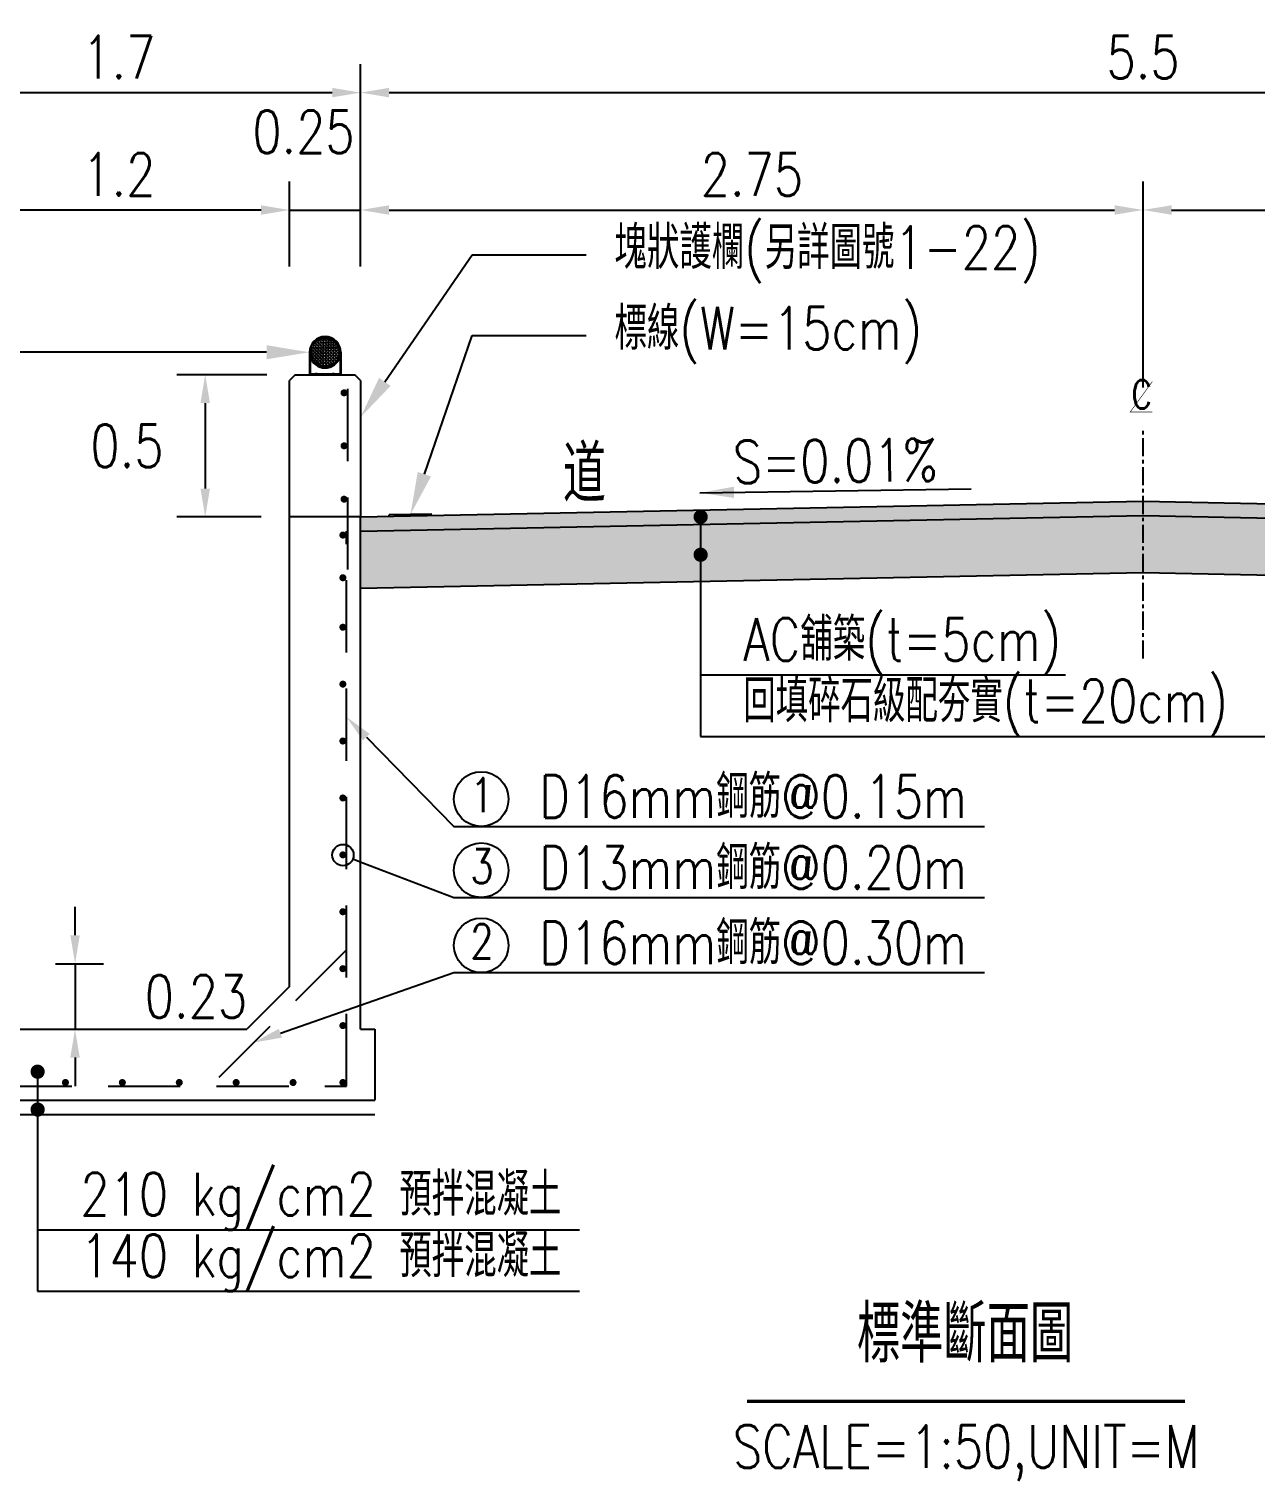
# Model space of a CAD drawing. Header units: millimetres. Extents: x -1400 to 47730, y 8839 to 61291.
# Drawn here: x 5409 to 9722, y 16770 to 21872 of the extents above; entities that cross this region are included whole.
import ezdxf
from ezdxf import colors
from ezdxf.entities.mleader import LeaderData, LeaderLine
from ezdxf.enums import TextEntityAlignment as Align
from ezdxf.math import Vec2, Vec3

# ---------------------------------------------------------------- set-up
doc = ezdxf.new("R2010")
doc.units = ezdxf.units.MM
doc.header["$LTSCALE"] = 20
for name, pattern in [('CENTER', [50.8, 31.75, -6.35, 6.35, -6.35]), ('DASHED', [19.05, 12.7, -6.35]), ('HIDDEN2', [4.7625, 3.175, -1.5875])]:
    doc.linetypes.add(name, pattern=pattern)
for name, color, linetype in [('CL', 10, 'CENTER'), ('CON', 7, 'Continuous'), ('CON-EX', 7, 'Continuous'), ('DIM', 7, 'Continuous'), ('DIMST', 4, 'Continuous'), ('GL', 253, 'Continuous'), ('HATCH', 253, 'Continuous'), ('MLEADER', 2, 'Continuous'), ('RA', 5, 'Continuous'), ('ST', 1, 'DASHED'), ('TEXT', 4, 'Continuous'), ('TITLE', 6, 'Continuous')]:
    doc.layers.add(name, color=color, linetype=linetype)
doc.styles.add('K', font='kaiu.ttf')
doc.styles.add('YLIA', font='romans.shx', dxfattribs={"width": 0.8, "bigfont": 'lsp.shx'})
doc.dimstyles.new('DIM50m', dxfattribs={"dimscale": 50, "dimtxt": 3, "dimasz": 2, "dimexe": 2, "dimexo": 2, "dimgap": 1, "dimtad": 1, "dimtih": 1, "dimtoh": 1, "dimdec": 4, "dimlfac": 0.001, "dimdsep": 46, "dimtxsty": 'YLIA', "dimcen": 2, "dimdle": 2, "dimadec": 0, "dimazin": 0, "dimtfac": 1, "dimtdec": 4, "dimtmove": 2, "dimatfit": 3, "dimfxl": 0, "dimtolj": 1, "dimarcsym": 0})
doc.dimstyles.new('DM100', dxfattribs={"dimtxt": 25, "dimasz": 15, "dimexe": 15, "dimexo": 15, "dimgap": 15, "dimtad": 1, "dimlfac": 0.01, "dimzin": 0, "dimdsep": 46, "dimtxsty": 'K', "dimcen": 0, "dimaunit": 1, "dimadec": 0, "dimazin": 0, "dimtfac": 1, "dimtix": 1, "dimtofl": 0, "dimtmove": 2, "dimatfit": 3, "dimfxl": 0, "dimtolj": 1, "dimtzin": 0, "dimarcsym": 0})

# ---------------------------------------------------------------- blocks, each defined once
blk = doc.blocks.new('_Dot')
at = {"color": 0, "linetype": 'ByBlock', "lineweight": -2}
blk.add_line((-0.5, 0), (-1, 0), dxfattribs=at)
at = {"color": 0, "linetype": 'ByBlock', "const_width": 0.5}
blk.add_lwpolyline([(-0.25, 0, 1), (0.25, 0, 1)], format="xyb", close=True, dxfattribs=at)
blk = doc.blocks.new('*D24')
at = {"layer": 'Defpoints', "color": 0, "transparency": 16777216}
for p in [(6575, 21236.5), (6325, 20937.7), (6575, 20937.7)]:
    blk.add_point(p, dxfattribs=at)
at = {"layer": 'DIM', "color": 0, "lineweight": -2, "transparency": 16777216}
for p, q in [((6325, 21037.7), (6325, 21336.5)), ((6575, 21037.7), (6575, 21336.5)), ((6225, 21236.5), (6125, 21236.5)), ((6325, 21236.5), (6575, 21236.5)), ((6675, 21236.5), (6775, 21236.5))]:
    blk.add_line(p, q, dxfattribs=at)
at = {"layer": 'DIM', "color": 0, "transparency": 16777216}
for points in [[(6225, 21253.1), (6225, 21219.8), (6325, 21236.5)], [(6675, 21253.1), (6675, 21219.8), (6575, 21236.5)]]:
    blk.add_solid(points, dxfattribs=at)
at = {"layer": 'DIM', "color": 0, "transparency": 16777216, "insert": (6374.1, 21511.5), "char_height": 150, "attachment_point": 5, "style": 'YLIA'}
blk.add_mtext('\\A1;0.25', dxfattribs=at)
blk = doc.blocks.new('*D25')
at = {"layer": 'Defpoints', "color": 0, "transparency": 16777216}
for p in [(5125, 21236.5), (5125, 20957.7), (6325, 20937.7)]:
    blk.add_point(p, dxfattribs=at)
at = {"layer": 'DIM', "color": 0, "lineweight": -2, "transparency": 16777216}
for p, q in [((5125, 21057.7), (5125, 21336.5)), ((6325, 21037.7), (6325, 21336.5)), ((6225, 21236.5), (5225, 21236.5))]:
    blk.add_line(p, q, dxfattribs=at)
at = {"layer": 'DIM', "color": 0, "transparency": 16777216}
for points in [[(5225, 21253.1), (5225, 21219.8), (5125, 21236.5)], [(6225, 21253.1), (6225, 21219.8), (6325, 21236.5)]]:
    blk.add_solid(points, dxfattribs=at)
at = {"layer": 'DIM', "color": 0, "transparency": 16777216, "insert": (5725, 21361.5), "char_height": 150, "attachment_point": 5, "style": 'YLIA'}
blk.add_mtext('\\A1;1.2', dxfattribs=at)
blk = doc.blocks.new('*D32')
at = {"layer": 'Defpoints', "color": 0, "transparency": 16777216}
for p in [(6345, 20657.7), (6028.7, 20157.7), (6325, 20157.7)]:
    blk.add_point(p, dxfattribs=at)
at = {"layer": 'DIM', "color": 0, "lineweight": -2, "transparency": 16777216}
for p, q in [((6245, 20657.7), (5928.7, 20657.7)), ((6028.7, 20557.7), (6028.7, 20257.7)), ((6225, 20157.7), (5928.7, 20157.7))]:
    blk.add_line(p, q, dxfattribs=at)
at = {"layer": 'DIM', "color": 0, "transparency": 16777216}
for points in [[(6012, 20557.7), (6045.4, 20557.7), (6028.7, 20657.7)], [(6012, 20257.7), (6045.4, 20257.7), (6028.7, 20157.7)]]:
    blk.add_solid(points, dxfattribs=at)
at = {"layer": 'DIM', "color": 0, "transparency": 16777216, "insert": (5753.7, 20407.7), "char_height": 150, "attachment_point": 5, "style": 'YLIA'}
blk.add_mtext('\\A1;0.5', dxfattribs=at)
blk = doc.blocks.new('*D27')
at = {"layer": 'Defpoints', "color": 0, "transparency": 16777216}
for p in [(9325, 21236.5), (6575, 20937.7), (9325, 20512.7)]:
    blk.add_point(p, dxfattribs=at)
at = {"layer": 'DIM', "color": 0, "lineweight": -2, "transparency": 16777216}
for p, q in [((6575, 21037.7), (6575, 21336.5)), ((9325, 20612.7), (9325, 21336.5)), ((6675, 21236.5), (9225, 21236.5))]:
    blk.add_line(p, q, dxfattribs=at)
at = {"layer": 'DIM', "color": 0, "transparency": 16777216}
for points in [[(6675, 21253.1), (6675, 21219.8), (6575, 21236.5)], [(9225, 21253.1), (9225, 21219.8), (9325, 21236.5)]]:
    blk.add_solid(points, dxfattribs=at)
at = {"layer": 'DIM', "color": 0, "transparency": 16777216, "insert": (7950, 21361.5), "char_height": 150, "attachment_point": 5, "style": 'YLIA'}
blk.add_mtext('\\A1;2.75', dxfattribs=at)
blk = doc.blocks.new('*D28')
at = {"layer": 'Defpoints', "color": 0, "transparency": 16777216}
for p in [(12075, 21236.5), (9325, 20512.7), (12075, 20457.7)]:
    blk.add_point(p, dxfattribs=at)
at = {"layer": 'DIM', "color": 0, "lineweight": -2, "transparency": 16777216}
for p, q in [((9325, 20612.7), (9325, 21336.5)), ((12075, 20557.7), (12075, 21336.5)), ((9425, 21236.5), (11975, 21236.5))]:
    blk.add_line(p, q, dxfattribs=at)
at = {"layer": 'DIM', "color": 0, "transparency": 16777216}
for points in [[(9425, 21253.1), (9425, 21219.8), (9325, 21236.5)], [(11975, 21253.1), (11975, 21219.8), (12075, 21236.5)]]:
    blk.add_solid(points, dxfattribs=at)
at = {"layer": 'DIM', "color": 0, "transparency": 16777216, "insert": (10700, 21361.5), "char_height": 150, "attachment_point": 5, "style": 'YLIA'}
blk.add_mtext('\\A1;2.75', dxfattribs=at)
blk = doc.blocks.new('*D29')
at = {"layer": 'Defpoints', "color": 0, "transparency": 16777216}
for p in [(6575, 21649), (4875, 21236.5), (6575, 21236.5)]:
    blk.add_point(p, dxfattribs=at)
at = {"layer": 'DIM', "color": 0, "lineweight": -2, "transparency": 16777216}
for p, q in [((4875, 21336.5), (4875, 21749)), ((6575, 21336.5), (6575, 21749)), ((4975, 21649), (6475, 21649))]:
    blk.add_line(p, q, dxfattribs=at)
at = {"layer": 'DIM', "color": 0, "transparency": 16777216}
for points in [[(4975, 21665.7), (4975, 21632.4), (4875, 21649)], [(6475, 21665.7), (6475, 21632.4), (6575, 21649)]]:
    blk.add_solid(points, dxfattribs=at)
at = {"layer": 'DIM', "color": 0, "transparency": 16777216, "insert": (5725, 21774), "char_height": 150, "attachment_point": 5, "style": 'YLIA'}
blk.add_mtext('\\A1;1.7', dxfattribs=at)
blk = doc.blocks.new('*D30')
at = {"layer": 'Defpoints', "color": 0, "transparency": 16777216}
for p in [(12075, 21649), (6575, 21236.5), (12075, 21236.5)]:
    blk.add_point(p, dxfattribs=at)
at = {"layer": 'DIM', "color": 0, "lineweight": -2, "transparency": 16777216}
for p, q in [((6575, 21336.5), (6575, 21749)), ((12075, 21336.5), (12075, 21749)), ((6675, 21649), (11975, 21649))]:
    blk.add_line(p, q, dxfattribs=at)
at = {"layer": 'DIM', "color": 0, "transparency": 16777216}
for points in [[(6675, 21665.7), (6675, 21632.4), (6575, 21649)], [(11975, 21665.7), (11975, 21632.4), (12075, 21649)]]:
    blk.add_solid(points, dxfattribs=at)
at = {"layer": 'DIM', "color": 0, "transparency": 16777216, "insert": (9325, 21774), "char_height": 150, "attachment_point": 5, "style": 'YLIA'}
blk.add_mtext('\\A1;5.5', dxfattribs=at)
blk = doc.blocks.new('_DotBlank')
at = {"color": 0, "linetype": 'ByBlock', "lineweight": -2}
blk.add_line((-0.5, 0), (-1, 0), dxfattribs=at)
blk.add_circle((0, 0), 0.5, dxfattribs=at)
blk = doc.blocks.new('*D36')
at = {"layer": 'Defpoints', "color": 0, "transparency": 16777216}
for p in [(5402.7, 18587.7), (5402.7, 18357.7), (5571.2, 18357.7)]:
    blk.add_point(p, dxfattribs=at)
at = {"layer": 'DIM', "color": 0, "lineweight": -2, "transparency": 16777216}
for p, q in [((5571.2, 18687.7), (5571.2, 18787.7)), ((5502.7, 18587.7), (5671.2, 18587.7)), ((5571.2, 18587.7), (5571.2, 18357.7)), ((5502.7, 18357.7), (5671.2, 18357.7)), ((5571.2, 18257.7), (5571.2, 18157.7))]:
    blk.add_line(p, q, dxfattribs=at)
at = {"layer": 'DIM', "color": 0, "transparency": 16777216}
for points in [[(5554.5, 18687.7), (5587.8, 18687.7), (5571.2, 18587.7)], [(5554.5, 18257.7), (5587.8, 18257.7), (5571.2, 18357.7)]]:
    blk.add_solid(points, dxfattribs=at)
at = {"layer": 'DIM', "color": 0, "transparency": 16777216, "insert": (5996.2, 18472.7), "char_height": 150, "attachment_point": 5, "style": 'YLIA'}
blk.add_mtext('\\A1;0.23', dxfattribs=at)
blk = doc.blocks.new('反光導標')
at = {"ltscale": 0.1}
for p, q in [((-36.9, 100.1), (-41.2, 104.4)), ((-40.5, 108.2), (-38.5, 110.2)), ((-36.9, 111.8), (-37.3, 112.2)), ((-36.9, 111.8), (-32.7, 116)), ((-36.9, 100.1), (-32.7, 104.4)), ((-31.1, 106), (-35.3, 110.2)), ((-31.1, 117.6), (-31.3, 117.9)), ((-31.1, 117.6), (-29.3, 119.4)), ((-31.1, 106), (-26.8, 110.2)), ((-31.1, 106), (-31.1, 106)), ((-25.3, 111.8), (-29.5, 116)), ((-25.3, 100.1), (-29.5, 104.4)), ((-25.3, 123.5), (-25.3, 123.5)), ((-25.3, 111.8), (-21, 116)), ((-25.3, 100.1), (-21, 104.4)), ((-19.4, 117.6), (-23.7, 121.9)), ((-19.4, 106), (-23.7, 110.2)), ((-19.4, 117.6), (-15.2, 121.9)), ((-19.4, 106), (-15.2, 110.2)), ((-13.6, 111.8), (-17.8, 116)), ((-13.6, 100.1), (-17.8, 104.4)), ((-13.6, 123.5), (-16.3, 126.2)), ((-13.6, 123.5), (-9.3, 127.7)), ((-13.6, 111.8), (-9.3, 116)), ((-13.6, 100.1), (-9.3, 104.4)), ((-7.8, 117.6), (-12, 121.9)), ((-7.8, 106), (-12, 110.2)), ((-7.8, 117.6), (-3.5, 121.9)), ((-7.8, 106), (-3.5, 110.2)), ((-1.9, 123.5), (-6.2, 127.7)), ((-1.9, 111.8), (-6.2, 116)), ((-1.9, 100.1), (-6.2, 104.4)), ((-1.9, 123.5), (2.3, 127.7)), ((-1.9, 111.8), (2.3, 116)), ((-1.9, 100.1), (2.3, 104.4)), ((3.9, 117.6), (-0.3, 121.9)), ((3.9, 106), (-0.3, 110.2)), ((3.9, 117.6), (8.2, 121.9)), ((3.9, 106), (8.2, 110.2)), ((9.8, 123.5), (5.5, 127.7)), ((9.8, 111.8), (5.5, 116)), ((9.8, 100.1), (5.5, 104.4)), ((9.8, 123.5), (13.4, 127.1)), ((9.8, 111.8), (14, 116)), ((9.8, 100.1), (14, 104.4)), ((15.6, 117.6), (11.3, 121.9)), ((15.6, 106), (11.3, 110.2)), ((15.6, 117.6), (19.8, 121.9)), ((15.6, 106), (19.8, 110.2)), ((21.4, 111.8), (17.2, 116)), ((21.4, 100.1), (17.2, 104.4)), ((21.4, 123.5), (20.3, 124.6)), ((21.4, 123.5), (21.8, 123.9)), ((21.4, 111.8), (25.7, 116)), ((21.4, 100.1), (25.7, 104.4)), ((27.3, 117.6), (23, 121.9)), ((27.3, 106), (23, 110.2)), ((27.3, 117.6), (29.1, 119.5)), ((27.3, 106), (31.5, 110.2)), ((33.1, 111.8), (28.8, 116)), ((33.1, 100.1), (28.8, 104.4)), ((33.1, 111.8), (35.4, 114.2)), ((33.1, 100.1), (37.3, 104.4)), ((38.9, 106), (34.7, 110.2)), ((38.9, 106), (40.8, 107.8)), ((44.8, 100.1), (40.5, 104.4)), ((-48.6, 76.8), (-50, 78.2)), ((-48.6, 88.5), (-49, 88.9)), ((-48.6, 88.5), (-44.3, 92.7)), ((-48.6, 76.8), (-44.3, 81)), ((-48.2, 65.5), (-44.3, 69.4)), ((-42.8, 82.6), (-47, 86.9)), ((-42.8, 71), (-47, 75.2)), ((-42.8, 59.3), (-47, 63.5)), ((-42.8, 94.3), (-46.3, 97.8)), ((-45, 57.1), (-44.3, 57.7)), ((-42.8, 94.3), (-38.5, 98.5)), ((-42.8, 82.6), (-38.5, 86.9)), ((-42.8, 71), (-38.5, 75.2)), ((-42.8, 59.3), (-38.5, 63.5)), ((-36.9, 88.5), (-41.2, 92.7)), ((-36.9, 76.8), (-41.2, 81)), ((-36.9, 65.1), (-41.2, 69.4)), ((-36.9, 53.5), (-41.2, 57.7)), ((-40.6, 49.7), (-38.5, 51.9)), ((-36.9, 88.5), (-32.7, 92.7)), ((-36.9, 76.8), (-32.7, 81)), ((-36.9, 65.1), (-32.7, 69.4)), ((-36.9, 53.5), (-32.7, 57.7)), ((-31.1, 94.3), (-35.3, 98.5)), ((-31.1, 82.6), (-35.3, 86.9)), ((-31.1, 71), (-35.3, 75.2)), ((-31.1, 59.3), (-35.3, 63.5)), ((-31.1, 47.6), (-35.3, 51.9)), ((-31.1, 94.3), (-26.8, 98.5)), ((-31.1, 82.6), (-26.8, 86.9)), ((-31.1, 71), (-26.8, 75.2)), ((-31.1, 59.3), (-26.8, 63.5)), ((-31.1, 47.6), (-26.8, 51.9)), ((-25.3, 88.5), (-29.5, 92.7)), ((-25.3, 76.8), (-29.5, 81)), ((-25.3, 65.1), (-29.5, 69.4)), ((-25.3, 53.5), (-29.5, 57.7)), ((-25.3, 88.5), (-21, 92.7)), ((-25.3, 76.8), (-21, 81)), ((-25.3, 65.1), (-21, 69.4)), ((-25.3, 53.5), (-21, 57.7)), ((-19.4, 94.3), (-23.7, 98.5)), ((-19.4, 82.6), (-23.7, 86.9)), ((-19.4, 71), (-23.7, 75.2)), ((-19.4, 59.3), (-23.7, 63.5)), ((-19.4, 47.6), (-23.7, 51.9)), ((-19.4, 94.3), (-15.2, 98.5)), ((-19.4, 82.6), (-15.2, 86.9)), ((-19.4, 71), (-15.2, 75.2)), ((-19.4, 59.3), (-15.2, 63.5)), ((-19.4, 47.6), (-15.2, 51.9)), ((-13.6, 88.5), (-17.8, 92.7)), ((-13.6, 76.8), (-17.8, 81)), ((-13.6, 65.1), (-17.8, 69.4)), ((-13.6, 53.5), (-17.8, 57.7)), ((-13.6, 88.5), (-9.3, 92.7)), ((-13.6, 76.8), (-9.3, 81)), ((-13.6, 65.1), (-9.3, 69.4)), ((-13.6, 53.5), (-9.3, 57.7)), ((-7.8, 94.3), (-12, 98.5)), ((-7.8, 82.6), (-12, 86.9)), ((-7.8, 71), (-12, 75.2)), ((-7.8, 59.3), (-12, 63.5)), ((-7.8, 47.6), (-12, 51.9)), ((-7.8, 94.3), (-3.5, 98.5)), ((-7.8, 82.6), (-3.5, 86.9)), ((-7.8, 71), (-3.5, 75.2)), ((-7.8, 59.3), (-3.5, 63.5)), ((-7.8, 47.6), (-3.5, 51.9)), ((-1.9, 88.5), (-6.2, 92.7)), ((-1.9, 76.8), (-6.2, 81)), ((-1.9, 65.1), (-6.2, 69.4)), ((-1.9, 53.5), (-6.2, 57.7)), ((-1.9, 88.5), (2.3, 92.7)), ((-1.9, 76.8), (2.3, 81)), ((-1.9, 65.1), (2.3, 69.4)), ((-1.9, 53.5), (2.3, 57.7)), ((3.9, 94.3), (-0.3, 98.5)), ((3.9, 82.6), (-0.3, 86.9)), ((3.9, 71), (-0.3, 75.2)), ((3.9, 59.3), (-0.3, 63.5)), ((3.9, 47.6), (-0.3, 51.9)), ((3.9, 94.3), (8.2, 98.5)), ((3.9, 82.6), (8.2, 86.9)), ((3.9, 71), (8.2, 75.2)), ((3.9, 59.3), (8.2, 63.5)), ((3.9, 47.6), (8.2, 51.9)), ((9.8, 88.5), (5.5, 92.7)), ((9.8, 76.8), (5.5, 81)), ((9.8, 65.1), (5.5, 69.4)), ((9.8, 53.5), (5.5, 57.7)), ((9.8, 88.5), (14, 92.7)), ((9.8, 76.8), (14, 81)), ((9.8, 65.1), (14, 69.4)), ((9.8, 53.5), (14, 57.7)), ((15.6, 94.3), (11.3, 98.5)), ((15.6, 82.6), (11.3, 86.9)), ((15.6, 71), (11.3, 75.2)), ((15.6, 59.3), (11.3, 63.5)), ((15.6, 47.6), (11.3, 51.9)), ((15.6, 94.3), (19.8, 98.5)), ((15.6, 82.6), (19.8, 86.9)), ((15.6, 71), (19.8, 75.2)), ((15.6, 59.3), (19.8, 63.5)), ((15.6, 47.6), (19.8, 51.9)), ((21.4, 88.5), (17.2, 92.7)), ((21.4, 76.8), (17.2, 81)), ((21.4, 65.1), (17.2, 69.4)), ((21.4, 53.5), (17.2, 57.7)), ((21.4, 88.5), (25.7, 92.7)), ((21.4, 88.5), (21.4, 88.5)), ((21.4, 76.8), (25.7, 81)), ((21.4, 65.1), (25.7, 69.4)), ((21.4, 53.5), (25.7, 57.7)), ((27.3, 94.3), (23, 98.5)), ((27.3, 82.6), (23, 86.9)), ((27.3, 71), (23, 75.2)), ((27.3, 59.3), (23, 63.5)), ((27.3, 47.6), (23, 51.9)), ((27.3, 94.3), (31.5, 98.5)), ((27.3, 82.6), (31.5, 86.9)), ((27.3, 71), (31.5, 75.2)), ((27.3, 59.3), (31.5, 63.5)), ((27.3, 47.6), (31.5, 51.9)), ((33.1, 88.5), (28.8, 92.7)), ((33.1, 76.8), (28.8, 81)), ((33.1, 65.1), (28.8, 69.4)), ((33.1, 53.5), (28.8, 57.7)), ((33.1, 88.5), (37.3, 92.7)), ((33.1, 76.8), (37.3, 81)), ((33.1, 65.1), (37.3, 69.4)), ((33.1, 53.5), (37.3, 57.7)), ((38.9, 94.3), (34.7, 98.5)), ((38.9, 82.6), (34.7, 86.9)), ((38.9, 71), (34.7, 75.2)), ((38.9, 59.3), (34.7, 63.5)), ((38.9, 47.6), (34.7, 51.9)), ((38.9, 94.3), (43.2, 98.5)), ((38.9, 82.6), (43.2, 86.9)), ((38.9, 71), (43.2, 75.2)), ((38.9, 59.3), (43.2, 63.5)), ((38.9, 59.3), (38.9, 59.3)), ((44.8, 88.5), (40.5, 92.7)), ((44.8, 76.8), (40.5, 81)), ((44.8, 65.1), (40.5, 69.4)), ((43.7, 54.5), (40.5, 57.7)), ((44.8, 100.1), (45.1, 100.5)), ((44.8, 88.5), (48.3, 92)), ((44.8, 76.8), (49, 81)), ((44.8, 65.1), (49, 69.4)), ((49.8, 83.4), (46.3, 86.9)), ((49.5, 72), (46.3, 75.2)), ((47.3, 62.6), (46.3, 63.5)), ((-54.4, 47.6), (-54.4, 47.6)), ((-35.3, 43.4), (-32.7, 46)), ((-25.3, 41.8), (-29.5, 46)), ((-28.9, 38.1), (-26.8, 40.2)), ((-25.3, 41.8), (-21, 46)), ((-19.4, 36), (-23.7, 40.2)), ((-21.6, 33.8), (-21, 34.4)), ((-19.4, 36), (-15.2, 40.2)), ((-13.6, 41.8), (-17.8, 46)), ((-14.5, 31), (-17.8, 34.4)), ((-13.6, 41.8), (-9.3, 46)), ((-13.1, 30.6), (-9.3, 34.4)), ((-7.8, 36), (-12, 40.2)), ((-7.8, 36), (-3.5, 40.2)), ((-7.8, 24.3), (-7.8, 24.3)), ((-1.9, 41.8), (-6.2, 46)), ((-1.9, 30.1), (-6.2, 34.4)), ((-1.9, 41.8), (2.3, 46)), ((-1.9, 30.1), (2.3, 34.4)), ((3.9, 36), (-0.3, 40.2)), ((3.9, 36), (8.2, 40.2)), ((9.8, 41.8), (5.5, 46)), ((9.8, 30.1), (5.5, 34.4)), ((9.8, 41.8), (14, 46)), ((9.8, 30.1), (14, 34.4)), ((15.6, 36), (11.3, 40.2)), ((15.6, 36), (19.8, 40.2)), ((21.4, 41.8), (17.2, 46)), ((18.9, 32.6), (17.2, 34.4)), ((21.4, 41.8), (25.7, 46)), ((26.6, 36.6), (23, 40.2)), ((33.1, 41.8), (28.8, 46)), ((30.8, 39.5), (31.5, 40.2)), ((33.1, 41.8), (37.3, 46)), ((38.9, 47.6), (39.4, 48.1))]:
    blk.add_line(p, q, dxfattribs=at)
at = {"lineweight": -3, "ltscale": 0.5}
for p, q in [((-55, 78.9), (-55, 0)), ((-52.5, 62.5), (-52.5, 2.5)), ((52.5, 62.5), (52.5, 2.5)), ((55, 78.9), (55, 0)), ((-55, 0), (55, 0)), ((-52.5, 2.5), (52.5, 2.5)), ((-36, 0), (-36, 2.5)), ((-30, 0), (-30, 6.4)), ((-24, 0), (-24, 2.5)), ((24, 0), (24, 2.5)), ((30, 0), (30, 6.4)), ((36, 0), (36, 2.5))]:
    blk.add_line(p, q, dxfattribs=at)
blk.add_circle((0, 78.9), 52, dxfattribs=at)
at = {"linetype": 'HIDDEN2', "lineweight": -3, "ltscale": 0.5}
blk.add_circle((0, 78.9), 50, dxfattribs=at)
at = {"lineweight": -3, "ltscale": 0.5}
for start, end in [(0, 180), (197.3414, 342.6586)]:
    blk.add_arc((0, 78.9), 55, start, end, dxfattribs=at)

msp = doc.modelspace()

# ---------------------------------------------------------------- hatches: boundary and pattern name
at = {"layer": 'HATCH', "ltscale": 0.1}
h = msp.add_hatch(dxfattribs=at)
h.set_pattern_fill('CONC', color=256, scale=150, style=0)
h.set_pattern_definition([(0, (331909.93, -129608.41), (0, 150), [0, -150]), (0, (331911.43, -129660.91), (0, 150), [0, -150]), (0, (331915.93, -129579.91), (0, 150), [0, -150]), (338.1986, (331837.932, -129626.414), (450.000041, -149.9999866), [16.15545, -791.6193]), (216.8699, (331852.932, -129632.414), (449.9999877, 300.0000185), [7.5, -742.5]), (130.6013, (331846.932, -129636.914), (750.0000632, -899.9998527), [13.82925, -1369.10235]), (206.5651, (331797.43, -129654.914), (-149.999874, -150.000196), [3.35415, -332.05605]), (326.3099, (331794.432, -129656.414), (299.9999337, -150.0002), [5.4084, -535.4244]), (108.4349, (331798.93, -129659.414), (-149.9997605, 300.000065), [4.74345, -469.59825]), (225, (331893.43, -129669.91), (-3e-14, -150.000046), [6.3639, -205.76805]), (0, (331888.93, -129674.41), (150, 150), [9, -141]), (135, (331897.93, -129674.41), (-150.000046, 2e-14), [6.3639, -205.76805]), (251.5651, (331875.43, -129573.914), (149.9997605, 300.000065), [4.74345, -469.59825]), (0, (331873.93, -129578.41), (150, 150), [7.5, -142.5]), (143.1301, (331881.432, -129578.414), (-449.9999877, 300.0000185), [7.5, -742.5]), (213.6901, (331795.932, -129572.414), (299.9999337, 150.0002), [5.4084, -535.4244]), (341.5651, (331791.43, -129575.414), (-300.000065, 149.9997605), [9.4869, -464.8548]), (126.8699, (331800.432, -129578.414), (300.0000185, -449.9999877), [7.5, -742.5]), (0, (331839.43, -129578.41), (0, 150), [0, -150]), (0, (331798.93, -129617.41), (0, 150), [0, -150]), (0, (331840.93, -129672.91), (0, 150), [0, -150]), (0, (331881.43, -129626.41), (0, 150), [0, -150]), (0, (331837.93, -129600.91), (0, 150), [0, -150]), (0, (331804.93, -129596.41), (0, 150), [0, -150]), (0, (331818.43, -129605.41), (0, 150), [0, -150]), (0, (331812.43, -129641.41), (0, 150), [0, -150]), (0, (331776.43, -129635.41), (0, 150), [0, -150]), (0, (331777.93, -129600.91), (0, 150), [0, -150]), (0, (331773.43, -129567.91), (0, 150), [0, -150]), (0, (331819.93, -129561.91), (0, 150), [0, -150]), (0, (331852.93, -129555.91), (0, 150), [0, -150]), (0, (331905.43, -129561.91), (0, 150), [0, -150]), (0, (331869.43, -129608.41), (0, 150), [0, -150]), (0, (331854.43, -129581.41), (0, 150), [0, -150]), (0, (331866.43, -129653.41), (0, 150), [0, -150]), (0, (331821.43, -129660.91), (0, 150), [0, -150]), (0, (331866.43, -129693.91), (0, 150), [0, -150]), (0, (331816.93, -129684.91), (0, 150), [0, -150]), (0, (331768.93, -129689.41), (0, 150), [0, -150]), (0, (331786.93, -129696.91), (0, 150), [0, -150]), (0, (331788.43, -129675.91), (0, 150), [0, -150]), (0, (331888.93, -129699.91), (0, 150), [0, -150]), (0, (331906.93, -129638.41), (0, 150), [0, -150]), (0, (331899.43, -129593.41), (0, 150), [0, -150]), (0, (331830.43, -129701.41), (0, 150), [0, -150])])
h.paths.add_polyline_path([(6575.02145, 20107.64211), (9325.02145, 20162.64211), (9325.02145, 20212.65211), (6774.99646, 20161.65161), (6675.00146, 20159.65171), (6575.02145, 20157.65211)])
h.paths.add_polyline_path([(12075.02145, 20107.64211), (12075.02145, 20157.65211), (11975.04145, 20159.65171), (11875.04645, 20161.65161), (9325.02145, 20212.65211), (9325.02145, 20162.64211)])
h = msp.add_hatch(dxfattribs=at)
h.set_pattern_fill('GRAVL1', color=256, scale=150, style=0)
h.set_pattern_definition([(228.0128, (-91644.123, -113344.874), (-1199.9997348, -1350.00020124), [20.1804, -1997.8632]), (184.9697, (-91657.623, -113359.874), (1800.00015773, 149.99869605), [34.6302, -3428.38875]), (132.5104, (-91692.123, -113362.874), (1499.99860775, -1650.0013011), [24.4182, -2417.4048]), (267.2737, (-91750.623, -113400.374), (149.99940266, 3000.00004425), [31.5357, -3122.0337]), (292.8337, (-91752.123, -113431.874), (-750.0014858, 1799.99946177), [30.92325, -3061.40595]), (357.2737, (-91740.123, -113460.374), (-3000.00004425, 149.99940266), [31.5357, -3122.0337]), (37.6942, (-91708.623, -113461.874), (-1950.00110184, -1499.99856077), [41.70435, -4128.72735]), (72.2553, (-91675.623, -113436.374), (1050.0016144, 3299.99943469), [39.3732, -3897.94815]), (121.4296, (-91663.623, -113398.874), (-1200.00123513, 1949.99925547), [31.6425, -3132.61095]), (175.2364, (-91680.123, -113371.874), (1650.00014195, -149.9987299), [36.1248, -1770.11445]), (222.3974, (-91716.123, -113368.874), (-1800.00110266, -1649.9988123), [46.7172, -4625.00625]), (138.8141, (-91602.123, -113401.874), (-1050.000442, 899.999597), [15.94515, -1578.5766]), (171.4692, (-91614.123, -113391.374), (1949.99974272, -300.0011865), [30.33555, -3003.22665]), (225, (-91644.12, -113386.87), (-3e-14, -150.000046), [21.21315, -190.9188]), (203.1986, (-91654.623, -113368.874), (749.9999596, 300.0001988), [11.4237, -1130.94225]), (291.8014, (-91665.123, -113373.374), (-149.9999866, 450.000041), [16.15545, -791.6193]), (30.9638, (-91659.123, -113388.374), (449.9997033, 300.0003725), [26.23935, -848.40345]), (161.5651, (-91636.623, -113374.874), (300.000065, -149.99976), [18.97365, -455.36805]), (16.3895, (-91752.123, -113373.374), (1500.00032976, 449.99890647), [26.58, -2631.42675]), (70.3462, (-91726.623, -113365.874), (-599.9992871, -1650.00032034), [22.29915, -2207.6112]), (293.1986, (-91636.623, -113344.874), (-300.0001988, 749.9999596), [22.84725, -1119.5187]), (343.6105, (-91627.623, -113365.874), (-1500.00032976, 449.99890647), [26.58, -2631.42675]), (339.444, (-91752.123, -113466.374), (-750.0002767, 299.9993995), [25.632, -1255.9686]), (294.7751, (-91728.123, -113475.374), (-749.9988284, 1650.0005133), [21.4767, -2126.19645]), (66.8014, (-91635.123, -113494.874), (300.0001988, 749.9999596), [22.84725, -1119.5187]), (17.354, (-91626.123, -113473.874), (-1950.00030286, -599.99917534), [25.14465, -2489.3136]), (69.444, (-91708.623, -113494.874), (-299.9993995, -750.0002767), [12.816, -1268.7846]), (101.3099, (-91644.123, -113494.874), (-149.999645, 600.000113), [7.6485, -757.20435]), (165.9638, (-91645.623, -113487.374), (450.000082, -149.9997086), [30.92325, -587.5425]), (186.009, (-91675.623, -113479.874), (1499.99996264, 149.99989762), [28.6575, -2837.08845]), (303.6901, (-91659.123, -113401.874), (-150.0002, 299.999934), [21.6333, -519.19935]), (353.1572, (-91647.123, -113419.874), (2549.99990482, -300.00119969), [37.7691, -3739.13445]), (60.9454, (-91609.623, -113424.374), (-600.0000041, -1050.0000577), [15.4434, -1528.9011]), (90, (-91602.12, -113410.87), (-150, 150), [9, -141]), (120.2564, (-91678.623, -113475.374), (599.999233, -1050.0003684), [20.8386, -2063.028]), (48.0128, (-91689.123, -113457.374), (1199.9997348, 1350.00020124), [40.3608, -1977.6828]), (0, (-91662.12, -113427.37), (150, 150), [39, -111]), (325.3048, (-91623.123, -113427.374), (-1499.99913885, 1050.00129144), [23.7171, -2347.9911]), (254.0546, (-91603.623, -113440.874), (-149.9999834, -600.000019), [21.8403, -1070.1762]), (207.646, (-91609.623, -113461.874), (-2849.99937108, -1500.00115698), [35.55975, -3520.4211]), (175.4261, (-91641.123, -113478.374), (-1950.00008375, 149.99922017), [37.61985, -3724.3611])])
h.paths.add_polyline_path([(9325.02145, 19962.60212), (9325.02145, 20162.64211), (6575.02145, 20107.64211), (6575.02145, 19907.60212)])
h.paths.add_polyline_path([(12075.02145, 19907.60212), (12075.02145, 20107.64211), (9325.02145, 20162.64211), (9325.02145, 19962.60212)])
at = {"layer": 'RA', "ltscale": 0.5}
h = msp.add_hatch(color=256, dxfattribs=at)
h.dxf.hatch_style = 1
h.paths.add_polyline_path([(6824.97147, 20162.65111), (6824.97147, 20167.65111), (6675.00146, 20164.65171), (6675.00146, 20159.65171)])
at = {"layer": 'ST'}
h = msp.add_hatch(color=256, dxfattribs=at)
edge = h.paths.add_edge_path()
edge.add_arc((6516.67052, 20593.98912), 12.5, -180, 180, ccw=False)
h = msp.add_hatch(color=256, dxfattribs=at)
edge = h.paths.add_edge_path()
edge.add_arc((6516.67052, 20407.71721), 12.5, -180, 180, ccw=False)
h = msp.add_hatch(color=256, dxfattribs=at)
edge = h.paths.add_edge_path()
edge.add_arc((6516.67052, 20220.19016), 12.5, -180, 180, ccw=False)
h = msp.add_hatch(color=256, dxfattribs=at)
edge = h.paths.add_edge_path()
edge.add_arc((6512.49043, 20093.98912), 12.5, -180, 180, ccw=False)
h = msp.add_hatch(color=256, dxfattribs=at)
edge = h.paths.add_edge_path()
edge.add_arc((6512.49043, 19943.98912), 12.5, -180, 180, ccw=False)
h = msp.add_hatch(color=256, dxfattribs=at)
edge = h.paths.add_edge_path()
edge.add_arc((6512.49043, 19770.19016), 12.5, -180, 180, ccw=False)
h = msp.add_hatch(color=256, dxfattribs=at)
edge = h.paths.add_edge_path()
edge.add_arc((6512.49043, 19570.19016), 12.5, -180, 180, ccw=False)
h = msp.add_hatch(color=256, dxfattribs=at)
edge = h.paths.add_edge_path()
edge.add_arc((6512.49043, 19370.19016), 12.5, -180, 180, ccw=False)
h = msp.add_hatch(color=256, dxfattribs=at)
edge = h.paths.add_edge_path()
edge.add_arc((6512.49043, 19170.19016), 12.5, -180, 180, ccw=False)
h = msp.add_hatch(color=256, dxfattribs=at)
edge = h.paths.add_edge_path()
edge.add_arc((6512.49043, 18970.19016), 12.5, -180, 180, ccw=False)
h = msp.add_hatch(color=256, dxfattribs=at)
edge = h.paths.add_edge_path()
edge.add_arc((6512.49043, 18770.19016), 12.5, -180, 180, ccw=False)
h = msp.add_hatch(color=256, dxfattribs=at)
edge = h.paths.add_edge_path()
edge.add_arc((6512.49043, 18570.19016), 12.5, -180, 180, ccw=False)
h = msp.add_hatch(color=256, dxfattribs=at)
edge = h.paths.add_edge_path()
edge.add_arc((6512.49043, 18370.19016), 12.5, -180, 180, ccw=False)
h = msp.add_hatch(color=256, dxfattribs=at)
edge = h.paths.add_edge_path()
edge.add_arc((5537.47119, 18170.19016), 12.5, 0, 360)
h = msp.add_hatch(color=256, dxfattribs=at)
edge = h.paths.add_edge_path()
edge.add_arc((5737.47119, 18170.19016), 12.5, 0, 360)
h = msp.add_hatch(color=256, dxfattribs=at)
edge = h.paths.add_edge_path()
edge.add_arc((5937.47119, 18170.19016), 12.5, 0, 360)
h = msp.add_hatch(color=256, dxfattribs=at)
edge = h.paths.add_edge_path()
edge.add_arc((6137.47119, 18170.19016), 12.5, 0, 360)
h = msp.add_hatch(color=256, dxfattribs=at)
edge = h.paths.add_edge_path()
edge.add_arc((6337.47119, 18170.19016), 12.5, 0, 360)
h = msp.add_hatch(color=256, dxfattribs=at)
edge = h.paths.add_edge_path()
edge.add_arc((6512.49043, 18170.19016), 12.5, -180, 180, ccw=False)

# ---------------------------------------------------------------- linework, layer by layer
at = {"layer": 'CL', "ltscale": 0.1}
msp.add_line((9325.02145, 19659.91682), (9325.02145, 20467.28156), dxfattribs=at)
at = {"layer": 'CL', "ltscale": 0.1, "const_width": 1.97686}
msp.add_lwpolyline([(9357.62741, 20633.75028), (9279.75594, 20526.61249), (9357.52335, 20526.61249)], dxfattribs=at)
at = {"layer": 'CON', "ltscale": 0.5}
for p, q in [((6345.02145, 20657.65211), (6325.02145, 20637.65211)), ((6345.02145, 20657.65211), (6555.02145, 20657.65211)), ((6575.02145, 20637.65211), (6555.02145, 20657.65211)), ((6575.02145, 20637.65211), (6575.02145, 20157.65211)), ((6575.02145, 20157.65211), (9325.02145, 20212.65211)), ((9325.02145, 20212.65211), (12075.02145, 20157.65211)), ((6575.02145, 20107.64211), (9325.02145, 20162.64211)), ((9325.02145, 20162.64211), (12075.02145, 20107.64211)), ((6575.02145, 19907.60212), (9325.02145, 19962.60212)), ((9325.02145, 19962.60212), (12075.02145, 19907.60212))]:
    msp.add_line(p, q, dxfattribs=at)
at = {"layer": 'CON', "ltscale": 0.1}
for p, q in [((6325.02145, 20157.65211), (6325.02145, 20637.65211)), ((6325.02145, 18507.65211), (6325.02145, 20157.65211)), ((6575.02145, 20157.65211), (6325.02145, 20157.65211)), ((6575.02145, 18357.65211), (6575.02145, 20157.65211)), ((6325.02145, 18507.65211), (6175.02145, 18357.65211)), ((5275.02145, 18357.65211), (6175.02145, 18357.65211)), ((6575.02145, 18357.65211), (6625.02145, 18357.65211)), ((6625.02145, 18357.65211), (6625.02145, 18107.65211)), ((6625.02145, 18307.65211), (6625.02145, 18257.65211)), ((4825.02145, 18107.65211), (6625.02145, 18107.65211)), ((4825.02145, 18057.65211), (6625.02145, 18057.65211))]:
    msp.add_line(p, q, dxfattribs=at)
at = {"layer": 'DIMST', "ltscale": 0.5}
for centre in [(6998.6664, 19166.30558), (6998.6664, 18916.30558), (6998.6664, 18652.16727)]:
    msp.add_circle(centre, 95.89346, dxfattribs=at)
at = {"layer": 'RA', "ltscale": 0.5}
for p in [(6824.97147, 20167.65111), (6675.00146, 20159.65171)]:
    msp.add_line(p, (6675.00146, 20164.65171), dxfattribs=at)
at = {"layer": 'ST'}
for p, q in [((6529.20154, 20607.65211), (6529.20154, 19957.65211)), ((6525.02145, 18157.65211), (6525.02145, 20107.65211)), ((6525.02145, 18636.94143), (6045.73213, 18157.65211)), ((4925.02145, 18157.65211), (6525.02145, 18157.65211))]:
    msp.add_line(p, q, dxfattribs=at)
at = {"layer": 'TITLE', "const_width": 12.5}
msp.add_lwpolyline([(7932.35975, 17049.68514), (9472.35975, 17049.68514)], dxfattribs=at)

# ---------------------------------------------------------------- block references
at = {"layer": 'CON-EX'}
msp.add_blockref('反光導標', (6450.02145, 20657.65211), dxfattribs=at)

# ---------------------------------------------------------------- texts
at = {"layer": 'CL', "ltscale": 0.1, "style": 'YLIA', "width": 0.8}
msp.add_text('C', height=100, dxfattribs=at).set_placement((9284.00221, 20538.50143))
at = {"layer": 'DIMST', "ltscale": 0.5, "style": 'YLIA', "width": 0.8}
for s, p in [('1', (6959.97635, 19120.22006)), ('3', (6959.97635, 18870.22006)), ('2', (6959.97635, 18606.08175))]:
    msp.add_text(s, height=120, dxfattribs=at).set_placement(p)
at = {"layer": 'GL', "style": 'YLIA', "width": 0.8}
msp.add_text('道', height=200, dxfattribs=at).set_placement((7285.38184, 20208.96547))
at = {"layer": 'TEXT', "ltscale": 0.5, "insert": (8602.49668, 20433.88039), "char_height": 150, "width": 3750, "attachment_point": 3, "rotation": 0.64638099, "style": 'YLIA'}
msp.add_mtext('S=0.01%', dxfattribs=at)
at = {"layer": 'TITLE', "style": 'YLIA', "width": 0.8}
for s, height, p in [('標準斷面圖', 200, (8699.18649, 17186.37629)), ('SCALE=1:50,UNIT=M', 150, (8703.57412, 16815.55515))]:
    msp.add_text(s, height=height, dxfattribs=at).set_placement(p, align=Align.CENTER)

# ---------------------------------------------------------------- dimensions: what is measured, and where the dimension line sits
at = {"layer": 'DIM'}
for base, p1, p2, picture, middle in [((6575.02145, 21649.04444), (4875.02145, 21236.45375), (6575.02145, 21236.45375), '*D29', (5725.02145, 21774.04444)), ((12075.02145, 21649.04444), (6575.02145, 21236.45375), (12075.02145, 21236.45375), '*D30', (9325.02145, 21774.04444)), ((5125.02145, 21236.45375), (6325.02145, 20937.65211), (5125.02145, 20957.65211), '*D25', (5725.02145, 21361.45375)), ((9325.02145, 21236.45375), (6575.02145, 20937.65211), (9325.02145, 20512.65211), '*D27', (7950.02145, 21361.45375)), ((12075.02145, 21236.45375), (9325.02145, 20512.65211), (12075.02145, 20457.65211), '*D28', (10700.02145, 21361.45375))]:
    dim = msp.add_linear_dim(base=base, p1=p1, p2=p2, dimstyle='DIM50m', dxfattribs=at)
    dim.commit()
    dim.dimension.update_dxf_attribs({"geometry": picture, "text_midpoint": middle})
dim = msp.add_linear_dim(base=(6575.02145, 21236.45375), p1=(6325.02145, 20937.65211), p2=(6575.02145, 20937.65211), dimstyle='DIM50m', dxfattribs=at)
dim.commit()
dim.dimension.update_dxf_attribs({"geometry": '*D24', "text_midpoint": (6374.12365, 21511.45375), "dimtype": 160})
for base, p1, p2, picture, middle in [((6028.69428, 20157.65211), (6345.02145, 20657.65211), (6325.02145, 20157.65211), '*D32', (5753.69428, 20407.65211)), ((5571.18236, 18357.65211), (5402.73705, 18587.65211), (5402.73705, 18357.65211), '*D36', (5996.18236, 18472.65211))]:
    dim = msp.add_linear_dim(base=base, p1=p1, p2=p2, angle=90, dimstyle='DIM50m', dxfattribs=at)
    dim.commit()
    dim.dimension.update_dxf_attribs({"geometry": picture, "text_midpoint": middle})

# ---------------------------------------------------------------- leaders
at = {"layer": 'DIMST'}
ml = msp.add_multileader_mtext('Standard', dxfattribs=at)
ml.set_content('D16mm鋼筋@0.15m', color=256, style='YLIA')
ml.set_leader_properties()
ml.build(insert=Vec2(0, 0))
ml.multileader.update_dxf_attribs({"text_left_attachment_type": 6, "text_right_attachment_type": 6, "dogleg_length": 4, "arrow_head_size": 100, "scale": 50})
ctx = ml.context
ctx.base_point, ctx.scale, ctx.char_height, ctx.arrow_head_size, ctx.landing_gap_size, ctx.plane_origin = Vec3(7102.77293, 19070.41212), 50, 150, 100, 100, Vec3(6525.02145, 19454.90608)
ctx.left_attachment, ctx.right_attachment = 6, 6
notes = []
notes.append((ctx, [(0, (1, 1, 0), (6902.77293, 19070.41212), (1, 0), 200, [(0, [(6525.02145, 19454.90608)], 0, [])])]))
ctx.mtext.insert, ctx.mtext.flow_direction = Vec3(7202.77293, 19250.41212), 5
ml = msp.add_multileader_mtext('Standard', dxfattribs=at)
ml.set_content('D13mm鋼筋@0.20m', color=256, style='YLIA')
ml.set_leader_properties()
ml.set_arrow_properties(name='DOTBLANK')
ml.build(insert=Vec2(0, 0))
ml.multileader.update_dxf_attribs({"text_left_attachment_type": 6, "text_right_attachment_type": 6, "dogleg_length": 4, "arrow_head_size": 75, "scale": 50})
ctx = ml.context
ctx.base_point, ctx.scale, ctx.char_height, ctx.arrow_head_size, ctx.landing_gap_size, ctx.plane_origin = Vec3(7102.77293, 18820.41212), 50, 150, 75, 100, Vec3(6512.73994, 18969.52889)
ctx.left_attachment, ctx.right_attachment = 6, 6
notes.append((ctx, [(0, (1, 1, 0), (6902.77293, 18820.41212), (1, 0), 200, [(0, [(6512.73994, 18969.52889)], 0, [])])]))
ctx.mtext.insert, ctx.mtext.flow_direction = Vec3(7202.77293, 19000.41212), 5
ml = msp.add_multileader_mtext('Standard', dxfattribs=at)
ml.set_content('D16mm鋼筋@0.30m', color=256, style='YLIA')
ml.set_leader_properties()
ml.build(insert=Vec2(0, 0))
ml.multileader.update_dxf_attribs({"text_left_attachment_type": 6, "text_right_attachment_type": 6, "dogleg_length": 4, "arrow_head_size": 100, "scale": 50})
ctx = ml.context
ctx.base_point, ctx.scale, ctx.char_height, ctx.arrow_head_size, ctx.landing_gap_size, ctx.plane_origin = Vec3(7102.77293, 18556.2738), 50, 150, 100, 100, Vec3(6465.6872, 18577.60718)
ctx.left_attachment, ctx.right_attachment = 6, 6
notes.append((ctx, [(0, (1, 1, 0), (6902.77293, 18556.2738), (1, 0), 200, [(0, [(6198.49691, 18310.41689)], 0, [])])]))
ctx.mtext.insert, ctx.mtext.flow_direction = Vec3(7202.77293, 18736.2738), 5
at = {"layer": 'MLEADER', "ltscale": 0.1}
msp.add_leader([(7767.19239, 20242.49392), (8720.60195, 20257.09943)], dimstyle='DM100', override={"dimasz": 120, "dimgap": 150, "dimtad": 0}, dxfattribs=at)
at = {"layer": 'MLEADER'}
ml = msp.add_multileader_mtext('Standard', dxfattribs=at)
ml.set_content('塊狀護欄(另詳圖號1-22)', color=256, style='YLIA')
ml.set_leader_properties()
ml.build(insert=Vec2(0, 0))
ml.multileader.update_dxf_attribs({"arrow_head_size": 150, "scale": 50})
ctx = ml.context
ctx.base_point, ctx.scale, ctx.char_height, ctx.arrow_head_size, ctx.landing_gap_size, ctx.plane_origin = Vec3(7367.09332, 21079.35069), 50, 150, 150, 100, Vec3(6575.02145, 20508.76355)
notes.append((ctx, [(0, (1, 1, 0), (6967.09332, 21079.35069), (1, 0), 400, [(0, [(6575.02145, 20508.76355)], 0, [])])]))
ctx.mtext.insert, ctx.mtext.flow_direction = Vec3(7467.09332, 21179.35069), 5
ml = msp.add_multileader_mtext('Standard', dxfattribs=at)
ml.set_content('雙面鑄鋁反光導標', color=256, style='YLIA')
ml.set_leader_properties()
ml.build(insert=Vec2(0, 0))
ml.multileader.update_dxf_attribs({"arrow_head_size": 150, "scale": 50})
ctx = ml.context
ctx.base_point, ctx.scale, ctx.char_height, ctx.arrow_head_size, ctx.landing_gap_size, ctx.plane_origin = Vec3(9870.44587, 21038.55609), 50, 150, 150, 100, Vec3(12717.63182, 21175.18951)
ctx.text_align_type = 2
notes.append((ctx, [(0, (1, 1, 0), (11650.94587, 21038.55609), (-1, 0), 400, [(0, [(12174.42965, 20293.1178)], 0, [])])]))
ctx.mtext.insert, ctx.mtext.alignment, ctx.mtext.flow_direction = Vec3(11150.94587, 21127.48572), 3, 5
ml = msp.add_multileader_mtext('Standard', dxfattribs=at)
ml.set_content('標線(W=15cm)', color=256, style='YLIA')
ml.set_leader_properties()
ml.build(insert=Vec2(0, 0))
ml.multileader.update_dxf_attribs({"arrow_head_size": 150, "scale": 50})
ctx = ml.context
ctx.base_point, ctx.scale, ctx.char_height, ctx.arrow_head_size, ctx.landing_gap_size, ctx.plane_origin = Vec3(7367.09332, 20795.72511), 50, 150, 150, 100, Vec3(6749.98646, 20166.15141)
notes.append((ctx, [(0, (1, 1, 0), (6967.09332, 20795.72511), (1, 0), 400, [(0, [(6749.98646, 20166.15141)], 0, [])])]))
ctx.mtext.insert, ctx.mtext.flow_direction = Vec3(7467.09332, 20895.72511), 5
ml = msp.add_multileader_mtext('Standard', dxfattribs=at)
ml.set_content('雙面鑄鋁反光導標', color=256, style='YLIA')
ml.set_leader_properties()
ml.build(insert=Vec2(0, 0))
ml.multileader.update_dxf_attribs({"arrow_head_size": 150, "scale": 50})
ctx = ml.context
ctx.base_point, ctx.scale, ctx.char_height, ctx.arrow_head_size, ctx.landing_gap_size, ctx.plane_origin = Vec3(3674.97493, 20736.54571), 50, 150, 150, 100, Vec3(6449.58145, 21036.54571)
ctx.text_align_type = 2
notes.append((ctx, [(0, (1, 1, 0), (5455.47493, 20736.54571), (-1, 0), 400, [(0, [(6394.58145, 20736.54571)], 0, [])])]))
ctx.mtext.insert, ctx.mtext.alignment, ctx.mtext.flow_direction = Vec3(4955.47493, 20825.47533), 3, 5
ml = msp.add_multileader_mtext('Standard', dxfattribs=at)
ml.set_content('AC舖築(t=5cm)', color=256, style='YLIA')
ml.set_leader_properties()
ml.set_arrow_properties(name='DOT')
ml.build(insert=Vec2(0, 0))
ml.multileader.update_dxf_attribs({"text_left_attachment_type": 6, "text_right_attachment_type": 6, "dogleg_length": 1, "arrow_head_size": 50, "scale": 50})
ctx = ml.context
ctx.base_point, ctx.scale, ctx.char_height, ctx.arrow_head_size, ctx.landing_gap_size, ctx.plane_origin = Vec3(7819.91434, 19602.49205), 50, 150, 50, 100, Vec3(7769.91434, 20158.13345)
ctx.left_attachment, ctx.right_attachment = 6, 6
notes.append((ctx, [(0, (1, 1, 0), (7769.91434, 19602.49205), (1, 0), 50, [(0, [(7769.91434, 20158.13345)], 0, [])])]))
ctx.mtext.insert, ctx.mtext.flow_direction = Vec3(7919.91434, 19802.49205), 5
ml = msp.add_multileader_mtext('Standard', dxfattribs=at)
ml.set_content('回填碎石級配夯實(t=20cm)', color=256, style='YLIA')
ml.set_leader_properties()
ml.set_arrow_properties(name='DOT')
ml.build(insert=Vec2(0, 0))
ml.multileader.update_dxf_attribs({"text_left_attachment_type": 6, "text_right_attachment_type": 6, "dogleg_length": 1, "arrow_head_size": 50, "scale": 50})
ctx = ml.context
ctx.base_point, ctx.scale, ctx.char_height, ctx.arrow_head_size, ctx.landing_gap_size, ctx.plane_origin = Vec3(7819.91434, 19386.31), 50, 150, 50, 100, Vec3(7769.91434, 20024.97651)
ctx.left_attachment, ctx.right_attachment = 6, 6
notes.append((ctx, [(0, (1, 1, 0), (7769.91434, 19386.31), (1, 0), 50, [(0, [(7769.91434, 20024.97651)], 0, [])])]))
ctx.mtext.insert, ctx.mtext.flow_direction = Vec3(7919.91434, 19586.31), 5
ml = msp.add_multileader_mtext('Standard', dxfattribs=at)
ml.set_content('210 kg/cm2 預拌混凝土', color=256, style='YLIA')
ml.set_leader_properties()
ml.set_arrow_properties(name='DOT')
ml.build(insert=Vec2(0, 0))
ml.multileader.update_dxf_attribs({"text_left_attachment_type": 6, "text_right_attachment_type": 6, "dogleg_length": 1, "arrow_head_size": 50, "scale": 50})
ctx = ml.context
ctx.base_point, ctx.scale, ctx.char_height, ctx.arrow_head_size, ctx.landing_gap_size, ctx.plane_origin = Vec3(5489.64384, 17652.53243), 50, 150, 50, 100, Vec3(5439.64384, 18208.17383)
ctx.left_attachment, ctx.right_attachment = 6, 6
notes.append((ctx, [(0, (1, 1, 0), (5439.64384, 17652.53243), (1, 0), 50, [(0, [(5439.64384, 18208.17383)], 0, [])])]))
ctx.mtext.insert, ctx.mtext.flow_direction = Vec3(5589.64384, 17852.53243), 5
ml = msp.add_multileader_mtext('Standard', dxfattribs=at)
ml.set_content('140 kg/cm2 預拌混凝土', color=256, style='YLIA')
ml.set_leader_properties()
ml.set_arrow_properties(name='DOT')
ml.build(insert=Vec2(0, 0))
ml.multileader.update_dxf_attribs({"text_left_attachment_type": 6, "text_right_attachment_type": 6, "dogleg_length": 1, "arrow_head_size": 50, "scale": 50})
ctx = ml.context
ctx.base_point, ctx.scale, ctx.char_height, ctx.arrow_head_size, ctx.landing_gap_size, ctx.plane_origin = Vec3(5489.64384, 17436.35038), 50, 150, 50, 100, Vec3(5439.64384, 18075.01689)
ctx.left_attachment, ctx.right_attachment = 6, 6
notes.append((ctx, [(0, (1, 1, 0), (5439.64384, 17436.35038), (1, 0), 50, [(0, [(5439.64384, 18075.01689)], 0, [])])]))
ctx.mtext.insert, ctx.mtext.flow_direction = Vec3(5589.64384, 17636.35038), 5
for ctx, leaders in notes:
    for number, flags, end, landing, length, lines in leaders:
        leader = LeaderData()
        leader.index, (leader.has_last_leader_line, leader.has_dogleg_vector, leader.attachment_direction) = number, flags
        leader.last_leader_point, leader.dogleg_vector, leader.dogleg_length = Vec3(end), Vec3(landing), length
        for number, points, colour, breaks in lines:
            line = LeaderLine()
            line.index, line.vertices, line.color, line.breaks = number, Vec3.list(points), colors.encode_raw_color(colour), breaks
            leader.lines.append(line)
        ctx.leaders.append(leader)

doc.saveas('drawing.dxf')
